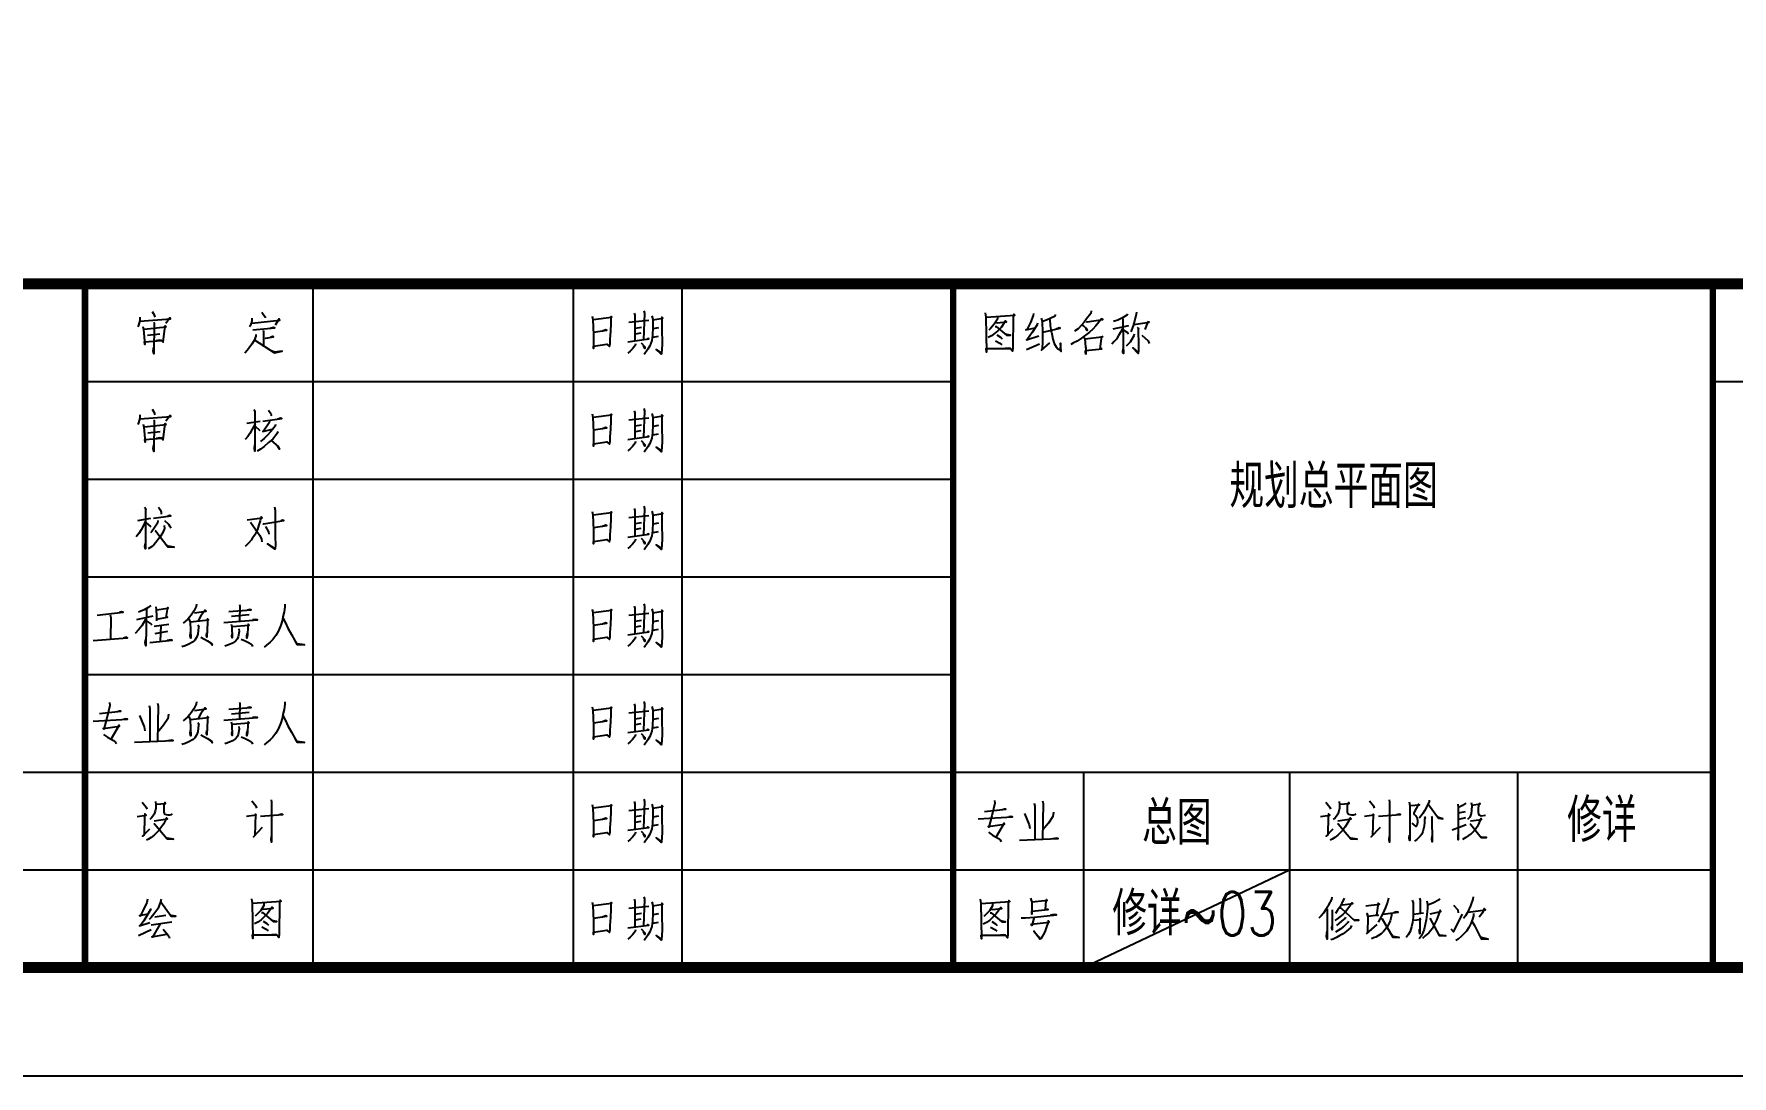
# Model space of a CAD drawing. Extents: x 38883873 to 41204444, y -39183004 to -36939090.
# Drawn here: x 39634625 to 40025792, y -39183004 to -38942942 of the extents above; entities that cross this region are included whole.
import ezdxf

# ---------------------------------------------------------------- set-up
doc = ezdxf.new("R2010")
doc.units = 0
doc.header["$LTSCALE"] = 1000
doc.header["$MEASUREMENT"] = 0
doc.layers.add('华谏图框', color=4, linetype='CONTINUOUS')
doc.layers.add('土方量', color=1, linetype='CONTINUOUS')
doc.styles.add('HZDX', font='simplex.shx', dxfattribs={"width": 0.8, "bigfont": 'hztxt.shx'})

msp = doc.modelspace()

# ---------------------------------------------------------------- linework, layer by layer
at = {"layer": '华谏图框'}
for p, q in [((39698873, -39000504), (39698873, -39158004)), ((39758873, -39000504), (39758873, -39158004)), ((39783873, -39000504), (39783873, -39158004)), ((39876560, -39012896), (39876717, -39013132)), ((39876717, -39013132), (39876875, -39015100)), ((39880575, -39012817), (39876796, -39013289)), ((39880261, -39015494), (39880654, -39012581)), ((39880812, -39012738), (39880575, -39012817)), ((39880654, -39012581), (39880812, -39012738)), ((39876875, -39015100), (39876953, -39015337)), ((39876875, -39015888), (39880733, -39015494)), ((39876875, -39016124), (39876875, -39015888)), ((39876953, -39016754), (39876875, -39016124)), ((39876953, -39015337), (39876953, -39016754)), ((39880654, -39015494), (39880261, -39015494)), ((39880733, -39015494), (39880654, -39015494)), ((39646373, -39023004), (39846373, -39023004)), ((40021373, -39023004), (40343873, -39023004)), ((39646373, -39045504), (39846373, -39045504)), ((39646373, -39068004), (39846373, -39068004)), ((39646373, -39090504), (39846373, -39090504)), ((39458873, -39113004), (39676373, -39113004)), ((39646373, -39113004), (39846373, -39113004)), ((39846373, -39113004), (40021373, -39113004)), ((39876373, -39113004), (39876373, -39158004)), ((39923873, -39113004), (39923873, -39158004)), ((39976373, -39113004), (39976373, -39158004)), ((39458873, -39135504), (39676373, -39135504)), ((39646373, -39135504), (39846373, -39135504)), ((39846373, -39135504), (40021373, -39135504)), ((39458873, -39158004), (39676373, -39158004)), ((39646373, -39158004), (39846373, -39158004))]:
    msp.add_line(p, q, dxfattribs=at)
msp.add_lwpolyline([(38883873, -39183004), (38883873, -37080504), (40368873, -37080504), (40368873, -39183004)], close=True, dxfattribs=at)
at = {"layer": '华谏图框', "const_width": 2500}
msp.add_lwpolyline([(38908873, -39158004), (40343873, -39158004), (40343873, -37143004), (38908873, -37143004)], close=True, dxfattribs=at)
at = {"layer": '华谏图框'}
for points, const_width in [([(40343873, -39000504), (38908873, -39000504)], 2500), ([(39646373, -39000504), (39646373, -39158004)], 1500), ([(39646373, -39000504), (39646373, -39158004)], 1500), ([(39846373, -39000504), (39846373, -39158004)], 1500), ([(40021373, -39000504), (40021373, -39158004)], 1500)]:
    msp.add_lwpolyline(points, dxfattribs=dict(at, const_width=const_width))
for points in [[(39661835, -39006872), (39662308, -39007659), (39662465, -39008211)], [(39687139, -39007030), (39687612, -39007738), (39687848, -39008132), (39687848, -39008368)], [(39775113, -39006754), (39775270, -39007226), (39775034, -39013368)], [(39878135, -39006754), (39878056, -39007305), (39877111, -39008565), (39876560, -39009352), (39875930, -39010061), (39875142, -39010848), (39874355, -39011400)], [(39888607, -39007069), (39888528, -39007463), (39888135, -39009116), (39887820, -39010218), (39887268, -39011557)], [(39659001, -39008211), (39659001, -39008919), (39658843, -39009470), (39658686, -39010022), (39658528, -39010415)], [(39659001, -39009077), (39666087, -39008604), (39665930, -39008368), (39664985, -39009628)], [(39659709, -39010337), (39659867, -39011045), (39660182, -39014510), (39660103, -39013880), (39664040, -39013565), (39663568, -39013486), (39662701, -39013644)], [(39664040, -39013565), (39664355, -39013959), (39664827, -39010179), (39664985, -39010494), (39660024, -39011045)], [(39662150, -39009313), (39662308, -39009470), (39662229, -39016636), (39662072, -39015927), (39662229, -39015061)], [(39684777, -39008447), (39684777, -39008998), (39684699, -39009392), (39684620, -39009785), (39684462, -39010179), (39684305, -39010415)], [(39684777, -39009549), (39691234, -39008841), (39691076, -39008604), (39690210, -39010022)], [(39685013, -39011124), (39690132, -39010652), (39689817, -39010573), (39689029, -39010809)], [(39763223, -39007935), (39763381, -39008722), (39763459, -39010455), (39763538, -39012266), (39763538, -39012502), (39763538, -39013762), (39763538, -39015415), (39763538, -39014864), (39766609, -39014392), (39767239, -39014943), (39767396, -39014234), (39767396, -39013289), (39767475, -39011478), (39767554, -39009589), (39767554, -39008014), (39767633, -39008250), (39763459, -39008801)], [(39771648, -39009352), (39776294, -39008880)], [(39772908, -39007226), (39773066, -39007699), (39773066, -39013604)], [(39773144, -39010691), (39774562, -39010455)], [(39776924, -39007856), (39777160, -39008722), (39777160, -39010455), (39777081, -39012344), (39776924, -39013526), (39776530, -39014785), (39776058, -39015573), (39775192, -39016754)], [(39777160, -39008801), (39779522, -39008407), (39779286, -39008171), (39779286, -39010612), (39779286, -39010770), (39779365, -39014313), (39779286, -39015652), (39779207, -39016439), (39779129, -39016675), (39777948, -39015652), (39779050, -39016360)], [(39777239, -39010770), (39778577, -39010533)], [(39853725, -39007148), (39853883, -39008171), (39854040, -39016281), (39853961, -39015415), (39859552, -39015415), (39859158, -39015337), (39858371, -39015415)], [(39853961, -39008171), (39860575, -39007699), (39860339, -39007463), (39860182, -39008171), (39860103, -39015258), (39860024, -39016045), (39859473, -39015415)], [(39856166, -39009431), (39856481, -39009510), (39858686, -39009274), (39858449, -39009037), (39857426, -39010533), (39856638, -39011321), (39855930, -39011951), (39855221, -39012502), (39854434, -39012896)], [(39856560, -39008250), (39856560, -39008644), (39855851, -39009825), (39854985, -39010770), (39854591, -39011163)], [(39856009, -39010297), (39856245, -39010297), (39858686, -39012344), (39859552, -39012344), (39858686, -39012187), (39858292, -39012030)], [(39864906, -39007305), (39864827, -39007778), (39864198, -39009431), (39863331, -39011085), (39863095, -39011085), (39865300, -39010612)], [(39865772, -39009589), (39865694, -39009982), (39864591, -39011715), (39863489, -39013289), (39863253, -39013368), (39866087, -39012502)], [(39866638, -39008407), (39866875, -39009195), (39866953, -39011636), (39866953, -39013683), (39866875, -39015573), (39866717, -39015809), (39868607, -39014077)], [(39869946, -39007541), (39869709, -39008014), (39867898, -39008880), (39866953, -39009195)], [(39867032, -39011636), (39871048, -39010691), (39870812, -39010612), (39870103, -39010927)], [(39868607, -39008722), (39868686, -39010140), (39868922, -39011478), (39869001, -39011636), (39869158, -39012423), (39869316, -39013289), (39869631, -39014234), (39870103, -39015022), (39870575, -39015573), (39871048, -39015888), (39871284, -39016124), (39871127, -39014155), (39871048, -39015967)], [(39877032, -39009195), (39877268, -39009274), (39880812, -39008722), (39880575, -39008565), (39879946, -39009352), (39879237, -39010218), (39878528, -39010927), (39877741, -39011636), (39876875, -39012344), (39875930, -39013053), (39874906, -39013683), (39874749, -39013762), (39874119, -39014077), (39873489, -39014470)], [(39876166, -39010061), (39876324, -39010140), (39877190, -39010848), (39877268, -39011242), (39876953, -39010691)], [(39885457, -39010533), (39884985, -39011557), (39884434, -39012423), (39883961, -39013289), (39883489, -39013762), (39882938, -39014392)], [(39883253, -39010848), (39886875, -39010140)], [(39886560, -39007384), (39886402, -39007699), (39885379, -39008329), (39884276, -39008880), (39883331, -39009195)], [(39885457, -39008565), (39885536, -39014785), (39885615, -39016518), (39885457, -39016203), (39885536, -39015494)], [(39888764, -39010455), (39889158, -39010848), (39889001, -39010770), (39889079, -39014943), (39889079, -39015967), (39889001, -39016518), (39887741, -39015258), (39889001, -39016360)], [(39887977, -39009904), (39891520, -39009352), (39891205, -39009274), (39890497, -39011006)], [(39660812, -39012305), (39663646, -39011990)], [(39685722, -39012148), (39685722, -39012541), (39685328, -39013565), (39684777, -39014431), (39684226, -39015218), (39683754, -39015848), (39683202, -39016478)], [(39685407, -39013565), (39685486, -39013486), (39690053, -39016400), (39691785, -39016006), (39690053, -39016242), (39689502, -39016006)], [(39687454, -39011203), (39687533, -39011596), (39687533, -39014982)], [(39687848, -39012935), (39688006, -39013014), (39689817, -39012699), (39689580, -39012620), (39689187, -39012778)], [(39763538, -39011636), (39766609, -39011163), (39766294, -39011085), (39765585, -39011400)], [(39771412, -39013841), (39776294, -39013211), (39776058, -39013132), (39775743, -39013368)], [(39773223, -39014313), (39773144, -39014707), (39772514, -39015494), (39771963, -39016045), (39771412, -39016439)], [(39773223, -39012030), (39774483, -39011793)], [(39774483, -39014077), (39775349, -39015022), (39775349, -39015415), (39775034, -39014707)], [(39777081, -39012817), (39777239, -39012817), (39778499, -39012581)], [(39856087, -39013604), (39857111, -39014155), (39857583, -39014549)], [(39856402, -39012266), (39857268, -39012817), (39857662, -39013211)], [(39863253, -39015652), (39866245, -39014313)], [(39885536, -39011085), (39886560, -39011715), (39886796, -39012030)], [(39888056, -39012108), (39887977, -39012502), (39887111, -39013919), (39886245, -39014864)], [(39889867, -39012344), (39891284, -39013604), (39891520, -39014234)], [(39661875, -39029372), (39662347, -39030159), (39662505, -39030711)], [(39685289, -39029451), (39685604, -39029844), (39685525, -39029766), (39685525, -39039057), (39685447, -39038348), (39685525, -39037561)], [(39688675, -39029608), (39689226, -39030396), (39689305, -39030711), (39689226, -39030947)], [(39763223, -39030435), (39763381, -39031222), (39763459, -39032955), (39763538, -39034766), (39763538, -39035002), (39763538, -39036262), (39763538, -39037915), (39763538, -39037364), (39766609, -39036892), (39767239, -39037443), (39767396, -39036734), (39767396, -39035789), (39767475, -39033978), (39767554, -39032089), (39767554, -39030514), (39767633, -39030750), (39763459, -39031301)], [(39772908, -39029726), (39773066, -39030199), (39773066, -39036104)], [(39775113, -39029254), (39775270, -39029726), (39775034, -39035868)], [(39776924, -39030356), (39777160, -39031222), (39777160, -39032955), (39777081, -39034844), (39776924, -39036026), (39776530, -39037285), (39776058, -39038073), (39775192, -39039254)], [(39659040, -39030711), (39659040, -39031419), (39658883, -39031970), (39658725, -39032522), (39658568, -39032915)], [(39659040, -39031577), (39666127, -39031104), (39665969, -39030868), (39665024, -39032128)], [(39659749, -39032837), (39659906, -39033545), (39660221, -39037010), (39660142, -39036380), (39664079, -39036065), (39663607, -39035986), (39662741, -39036144)], [(39664079, -39036065), (39664394, -39036459), (39664867, -39032679), (39665024, -39032994), (39660064, -39033545)], [(39660851, -39034805), (39663686, -39034490)], [(39662190, -39031813), (39662347, -39031970), (39662268, -39039136), (39662111, -39038427), (39662268, -39037561)], [(39685604, -39032758), (39684895, -39034018), (39684344, -39034963), (39683872, -39035671), (39683242, -39036380)], [(39686706, -39032207), (39683636, -39032679)], [(39685604, -39033309), (39686628, -39034254)], [(39690801, -39034490), (39690565, -39035041), (39689620, -39036301), (39688675, -39037089), (39687651, -39037955), (39686785, -39038585), (39686076, -39039057)], [(39690250, -39032915), (39690171, -39033309), (39689226, -39034490), (39689147, -39034569), (39688439, -39035356), (39687651, -39036144), (39686785, -39036852)], [(39687336, -39032128), (39691746, -39031498), (39691431, -39031419), (39690801, -39031655)], [(39688911, -39032049), (39688832, -39032522), (39687494, -39034411), (39687336, -39034490), (39689777, -39033939)], [(39763538, -39034136), (39766609, -39033663), (39766294, -39033585), (39765585, -39033900)], [(39771648, -39031852), (39776294, -39031380)], [(39773144, -39033191), (39774562, -39032955)], [(39773223, -39034530), (39774483, -39034293)], [(39777160, -39031301), (39779522, -39030907), (39779286, -39030671), (39779286, -39033112), (39779286, -39033270), (39779365, -39036813), (39779286, -39038152), (39779207, -39038939), (39779129, -39039175), (39777948, -39038152), (39779050, -39038860)], [(39777239, -39033270), (39778577, -39033033)], [(39689305, -39036616), (39690880, -39037955), (39691195, -39038585), (39690722, -39037797)], [(39771412, -39036341), (39776294, -39035711), (39776058, -39035632), (39775743, -39035868)], [(39773223, -39036813), (39773144, -39037207), (39772514, -39037994), (39771963, -39038545), (39771412, -39038939)], [(39774483, -39036577), (39775349, -39037522), (39775349, -39037915), (39775034, -39037207)], [(39777081, -39035317), (39777239, -39035317), (39778499, -39035081)], [(39660103, -39051951), (39660497, -39052423), (39660339, -39052266), (39660339, -39061557), (39660182, -39061006), (39660339, -39060218)], [(39662150, -39054470), (39666166, -39053919), (39665851, -39053841), (39665457, -39053998)], [(39663331, -39051951), (39663804, -39052659), (39663961, -39053132), (39663961, -39053604)], [(39690053, -39051872), (39690210, -39052738), (39690210, -39058565), (39690210, -39058722), (39690289, -39060691), (39690210, -39061478), (39690132, -39061636), (39688399, -39060376), (39690132, -39061478)], [(39763223, -39052935), (39763381, -39053722), (39763459, -39055455), (39763538, -39057266), (39763538, -39057502), (39763538, -39058762), (39763538, -39060415), (39763538, -39059864), (39766609, -39059392), (39767239, -39059943), (39767396, -39059234), (39767396, -39058289), (39767475, -39056478), (39767554, -39054589), (39767554, -39053014), (39767633, -39053250), (39763459, -39053801)], [(39771648, -39054352), (39776294, -39053880)], [(39772908, -39052226), (39773066, -39052699), (39773066, -39058604)], [(39775113, -39051754), (39775270, -39052226), (39775034, -39058368)], [(39776924, -39052856), (39777160, -39053722), (39777160, -39055455), (39777081, -39057344), (39776924, -39058526), (39776530, -39059785), (39776058, -39060573), (39775192, -39061754)], [(39777160, -39053801), (39779522, -39053407), (39779286, -39053171), (39779286, -39055612), (39779286, -39055770), (39779365, -39059313), (39779286, -39060652), (39779207, -39061439), (39779129, -39061675), (39777948, -39060652), (39779050, -39061360)], [(39660339, -39055100), (39659867, -39056203), (39659316, -39057148), (39658764, -39058014), (39658135, -39058801)], [(39661442, -39054549), (39658449, -39055100)], [(39660418, -39055494), (39661520, -39056518)], [(39664591, -39056203), (39664670, -39056833), (39664198, -39057935), (39663725, -39058801), (39663174, -39059510), (39662701, -39060061), (39662229, -39060612), (39661678, -39061085), (39660969, -39061557)], [(39663174, -39055022), (39663095, -39055652), (39662308, -39056754), (39661757, -39057541), (39661442, -39057856)], [(39662465, -39057305), (39662701, -39057463), (39665457, -39061085), (39666953, -39061163), (39665536, -39060927), (39665142, -39060612)], [(39664670, -39055022), (39665615, -39055888), (39665851, -39056281), (39666166, -39056754)], [(39683754, -39054864), (39687218, -39054392), (39686982, -39054155), (39686746, -39055100), (39686431, -39056045), (39686116, -39057069), (39685486, -39058329), (39684777, -39059352), (39684699, -39059510), (39684069, -39060218), (39683281, -39061006)], [(39684541, -39055415), (39686667, -39058486), (39687061, -39059352), (39687139, -39059904)], [(39687376, -39055730), (39687612, -39055809), (39692179, -39055022), (39691864, -39054943), (39691549, -39055100)], [(39687927, -39056439), (39688636, -39057620), (39688714, -39058171)], [(39763538, -39056636), (39766609, -39056163), (39766294, -39056085), (39765585, -39056400)], [(39773144, -39055691), (39774562, -39055455)], [(39773223, -39057030), (39774483, -39056793)], [(39777081, -39057817), (39777239, -39057817), (39778499, -39057581)], [(39777239, -39055770), (39778577, -39055533)], [(39771412, -39058841), (39776294, -39058211), (39776058, -39058132), (39775743, -39058368)], [(39773223, -39059313), (39773144, -39059707), (39772514, -39060494), (39771963, -39061045), (39771412, -39061439)], [(39774483, -39059077), (39775349, -39060022), (39775349, -39060415), (39775034, -39059707)], [(39649158, -39076852), (39655142, -39076144), (39654827, -39076065), (39654355, -39076222)], [(39652150, -39076774), (39652308, -39077404), (39652229, -39082364)], [(39661993, -39077089), (39658213, -39077876)], [(39661520, -39074569), (39660969, -39075041), (39660024, -39075592), (39659079, -39075986), (39658686, -39076144)], [(39660575, -39075356), (39660418, -39083860), (39660261, -39083152), (39660418, -39082364)], [(39662701, -39074884), (39662780, -39075592), (39662859, -39076931), (39662859, -39078112)], [(39662859, -39077718), (39665379, -39077325), (39665064, -39077404), (39665457, -39075041), (39665457, -39075278), (39662859, -39075671)], [(39672072, -39074333), (39671993, -39074805), (39671442, -39075907), (39670812, -39076852), (39670103, -39077718), (39669001, -39078663)], [(39671599, -39076301), (39674276, -39075907), (39674040, -39075671), (39673095, -39077010), (39672465, -39078112)], [(39679552, -39075986), (39684670, -39075592), (39684355, -39075514), (39683725, -39075671)], [(39684198, -39076774), (39680103, -39077167)], [(39681993, -39074411), (39682072, -39074648), (39681993, -39078112)], [(39692386, -39074333), (39692386, -39074884), (39692229, -39076065), (39691993, -39077246), (39691835, -39078112), (39691520, -39079136), (39690969, -39080474), (39690339, -39081498), (39689631, -39082443), (39689001, -39083073), (39688213, -39083781), (39687662, -39084175)], [(39691993, -39077482), (39692544, -39078585), (39693095, -39079844), (39693961, -39081262), (39694827, -39082837), (39695221, -39083624), (39696953, -39083703), (39695221, -39083467), (39694827, -39082915)], [(39763223, -39075435), (39763381, -39076222), (39763459, -39077955), (39763538, -39079766), (39763538, -39080002), (39763538, -39081262), (39763538, -39082915), (39763538, -39082364), (39766609, -39081892), (39767239, -39082443), (39767396, -39081734), (39767396, -39080789), (39767475, -39078978), (39767554, -39077089), (39767554, -39075514), (39767633, -39075750), (39763459, -39076301)], [(39771648, -39076852), (39776294, -39076380)], [(39772908, -39074726), (39773066, -39075199), (39773066, -39081104)], [(39775113, -39074254), (39775270, -39074726), (39775034, -39080868)], [(39776924, -39075356), (39777160, -39076222), (39777160, -39077955), (39777081, -39079844), (39776924, -39081026), (39776530, -39082285), (39776058, -39083073), (39775192, -39084254)], [(39777160, -39076301), (39779522, -39075907), (39779286, -39075671), (39779286, -39078112), (39779286, -39078270), (39779365, -39081813), (39779286, -39083152), (39779207, -39083939), (39779129, -39084175), (39777948, -39083152), (39779050, -39083860)], [(39660339, -39077797), (39659473, -39079293), (39658686, -39080238), (39657977, -39081026)], [(39660654, -39078191), (39661520, -39078821), (39661757, -39079057)], [(39662308, -39079372), (39665694, -39078900)], [(39665379, -39080632), (39662465, -39081104)], [(39663883, -39079215), (39663725, -39082837)], [(39672386, -39079057), (39672623, -39079372), (39672544, -39079608), (39672386, -39081183), (39672072, -39081970), (39671678, -39082600), (39671127, -39083073), (39670339, -39083545), (39669473, -39083860), (39668686, -39084096)], [(39670339, -39077640), (39670575, -39078427), (39670733, -39082128), (39670575, -39081577), (39670654, -39080789)], [(39670654, -39078348), (39674827, -39077876), (39674591, -39077640), (39674591, -39078506), (39674512, -39080159), (39674434, -39081892), (39674355, -39081577), (39674434, -39080868)], [(39678371, -39078506), (39686087, -39077876), (39685615, -39077797), (39684985, -39077876)], [(39681835, -39080002), (39681914, -39080632), (39681678, -39081813), (39681442, -39082364), (39681048, -39082837), (39680339, -39083309), (39679631, -39083624), (39678607, -39083939)], [(39680024, -39078900), (39680182, -39079530), (39680261, -39082049), (39680182, -39081655), (39680261, -39081104)], [(39680261, -39079451), (39684198, -39079136), (39683961, -39078900), (39683883, -39079530), (39683804, -39081341), (39683646, -39082128), (39683646, -39081577), (39683804, -39081026)], [(39763538, -39079136), (39766609, -39078663), (39766294, -39078585), (39765585, -39078900)], [(39771412, -39081341), (39776294, -39080711), (39776058, -39080632), (39775743, -39080868)], [(39773144, -39078191), (39774562, -39077955)], [(39773223, -39079530), (39774483, -39079293)], [(39777081, -39080317), (39777239, -39080317), (39778499, -39080081)], [(39777239, -39078270), (39778577, -39078033)], [(39648292, -39082679), (39656166, -39082049), (39655930, -39081892), (39655221, -39082128)], [(39661284, -39083152), (39666481, -39082600), (39666166, -39082522), (39665300, -39082679)], [(39673095, -39081892), (39674591, -39082758), (39675221, -39083152), (39675536, -39083388), (39675694, -39083781), (39675300, -39083230)], [(39682386, -39082364), (39683253, -39082758), (39684040, -39083152), (39684591, -39083467), (39684827, -39083703), (39684985, -39084018)], [(39773223, -39081813), (39773144, -39082207), (39772514, -39082994), (39771963, -39083545), (39771412, -39083939)], [(39774483, -39081577), (39775349, -39082522), (39775349, -39082915), (39775034, -39082207)], [(39651993, -39096990), (39652072, -39097620), (39651442, -39100533), (39650733, -39103132), (39650575, -39102974), (39654355, -39102423), (39654276, -39102187), (39652386, -39105337)], [(39663095, -39097069), (39663253, -39097699), (39663095, -39105888)], [(39672072, -39096833), (39671993, -39097305), (39671442, -39098407), (39670812, -39099352), (39670103, -39100218), (39669001, -39101163)], [(39681993, -39096911), (39682072, -39097148), (39681993, -39100612)], [(39692386, -39096833), (39692386, -39097384), (39692229, -39098565), (39691993, -39099746), (39691835, -39100612), (39691520, -39101636), (39690969, -39102974), (39690339, -39103998), (39689631, -39104943), (39689001, -39105573), (39688213, -39106281), (39687662, -39106675)], [(39775113, -39096754), (39775270, -39097226), (39775034, -39103368)], [(39648292, -39101242), (39656166, -39100770), (39655772, -39100691), (39655300, -39100770)], [(39649709, -39099510), (39654670, -39098959), (39654355, -39098959), (39653804, -39099116)], [(39658922, -39099982), (39660024, -39102581), (39660182, -39103447)], [(39661127, -39097620), (39661284, -39098329), (39661284, -39105967)], [(39665615, -39099667), (39665457, -39100691), (39664434, -39102187), (39663174, -39103762)], [(39670339, -39100140), (39670575, -39100927), (39670733, -39104628), (39670575, -39104077), (39670654, -39103289)], [(39670654, -39100848), (39674827, -39100376), (39674591, -39100140), (39674591, -39101006), (39674512, -39102659), (39674434, -39104392), (39674355, -39104077), (39674434, -39103368)], [(39671599, -39098801), (39674276, -39098407), (39674040, -39098171), (39673095, -39099510), (39672465, -39100612)], [(39678371, -39101006), (39686087, -39100376), (39685615, -39100297), (39684985, -39100376)], [(39679552, -39098486), (39684670, -39098092), (39684355, -39098014), (39683725, -39098171)], [(39684198, -39099274), (39680103, -39099667)], [(39691993, -39099982), (39692544, -39101085), (39693095, -39102344), (39693961, -39103762), (39694827, -39105337), (39695221, -39106124), (39696953, -39106203), (39695221, -39105967), (39694827, -39105415)], [(39763223, -39097935), (39763381, -39098722), (39763459, -39100455), (39763538, -39102266), (39763538, -39102502), (39763538, -39103762), (39763538, -39105415), (39763538, -39104864), (39766609, -39104392), (39767239, -39104943), (39767396, -39104234), (39767396, -39103289), (39767475, -39101478), (39767554, -39099589), (39767554, -39098014), (39767633, -39098250), (39763459, -39098801)], [(39771648, -39099352), (39776294, -39098880)], [(39772908, -39097226), (39773066, -39097699), (39773066, -39103604)], [(39773144, -39100691), (39774562, -39100455)], [(39776924, -39097856), (39777160, -39098722), (39777160, -39100455), (39777081, -39102344), (39776924, -39103526), (39776530, -39104785), (39776058, -39105573), (39775192, -39106754)], [(39777160, -39098801), (39779522, -39098407), (39779286, -39098171), (39779286, -39100612), (39779286, -39100770), (39779365, -39104313), (39779286, -39105652), (39779207, -39106439), (39779129, -39106675), (39777948, -39105652), (39779050, -39106360)], [(39777239, -39100770), (39778577, -39100533)], [(39650654, -39104313), (39651599, -39104943), (39652229, -39105337), (39652938, -39105730), (39653331, -39106045), (39653568, -39106439)], [(39672386, -39101557), (39672623, -39101872), (39672544, -39102108), (39672386, -39103683), (39672072, -39104470), (39671678, -39105100), (39671127, -39105573), (39670339, -39106045), (39669473, -39106360), (39668686, -39106596)], [(39673095, -39104392), (39674591, -39105258), (39675221, -39105652), (39675536, -39105888), (39675694, -39106281), (39675300, -39105730)], [(39681835, -39102502), (39681914, -39103132), (39681678, -39104313), (39681442, -39104864), (39681048, -39105337), (39680339, -39105809), (39679631, -39106124), (39678607, -39106439)], [(39680024, -39101400), (39680182, -39102030), (39680261, -39104549), (39680182, -39104155), (39680261, -39103604)], [(39680261, -39101951), (39684198, -39101636), (39683961, -39101400), (39683883, -39102030), (39683804, -39103841), (39683646, -39104628), (39683646, -39104077), (39683804, -39103526)], [(39682386, -39104864), (39683253, -39105258), (39684040, -39105652), (39684591, -39105967), (39684827, -39106203), (39684985, -39106518)], [(39763538, -39101636), (39766609, -39101163), (39766294, -39101085), (39765585, -39101400)], [(39771412, -39103841), (39776294, -39103211), (39776058, -39103132), (39775743, -39103368)], [(39773223, -39104313), (39773144, -39104707), (39772514, -39105494), (39771963, -39106045), (39771412, -39106439)], [(39773223, -39102030), (39774483, -39101793)], [(39774483, -39104077), (39775349, -39105022), (39775349, -39105415), (39775034, -39104707)], [(39777081, -39102817), (39777239, -39102817), (39778499, -39102581)], [(39657820, -39106124), (39666717, -39105730), (39666324, -39105652), (39665457, -39105809)], [(39659552, -39119923), (39660497, -39121026), (39660654, -39121498)], [(39662623, -39119766), (39662701, -39120474), (39662701, -39121262), (39662544, -39121970), (39662308, -39122679), (39661993, -39123152), (39661678, -39123545), (39661284, -39123939)], [(39662780, -39120396), (39664906, -39120238), (39664749, -39120002), (39664512, -39120632), (39664512, -39121183), (39664512, -39121655), (39664512, -39122207), (39664591, -39122443), (39664749, -39122679), (39665064, -39122758), (39665457, -39122837), (39666009, -39122837), (39666324, -39122758), (39666560, -39122600)], [(39684777, -39119608), (39685407, -39120396), (39685722, -39120789), (39685880, -39121262)], [(39689265, -39119372), (39689344, -39119923), (39689344, -39129136), (39689265, -39128506), (39689344, -39127718)], [(39763223, -39120435), (39763381, -39121222), (39763459, -39122955), (39763538, -39124766), (39763538, -39125002), (39763538, -39126262), (39763538, -39127915), (39763538, -39127364), (39766609, -39126892), (39767239, -39127443), (39767396, -39126734), (39767396, -39125789), (39767475, -39123978), (39767554, -39122089), (39767554, -39120514), (39767633, -39120750), (39763459, -39121301)], [(39772908, -39119726), (39773066, -39120199), (39773066, -39126104)], [(39775113, -39119254), (39775270, -39119726), (39775034, -39125868)], [(39776924, -39120356), (39777160, -39121222), (39777160, -39122955), (39777081, -39124844), (39776924, -39126026), (39776530, -39127285), (39776058, -39128073), (39775192, -39129254)], [(39855861, -39119530), (39855940, -39120159), (39855310, -39123073), (39854601, -39125671), (39854444, -39125514), (39858223, -39124963), (39858144, -39124726), (39856255, -39127876)], [(39864995, -39120159), (39865152, -39120868), (39865152, -39128506)], [(39866963, -39119608), (39867121, -39120238), (39866963, -39128427)], [(39932209, -39119923), (39933154, -39121026), (39933312, -39121498)], [(39935280, -39119766), (39935359, -39120474), (39935359, -39121262), (39935201, -39121970), (39934965, -39122679), (39934650, -39123152), (39934335, -39123545), (39933942, -39123939)], [(39935438, -39120396), (39937564, -39120238), (39937406, -39120002), (39937170, -39120632), (39937170, -39121183), (39937170, -39121655), (39937170, -39122207), (39937249, -39122443), (39937406, -39122679), (39937721, -39122758), (39938115, -39122837), (39938666, -39122837), (39938981, -39122758), (39939217, -39122600)], [(39942288, -39119608), (39942918, -39120396), (39943233, -39120789), (39943390, -39121262)], [(39946776, -39119372), (39946855, -39119923), (39946855, -39129136), (39946776, -39128506), (39946855, -39127718)], [(39951422, -39119844), (39951579, -39120711), (39951579, -39128742), (39951422, -39128191), (39951501, -39127482)], [(39951658, -39120711), (39953784, -39120553), (39953548, -39120396), (39952524, -39122364), (39952524, -39122522), (39952682, -39122758), (39952918, -39123073), (39953075, -39123388), (39953233, -39123703), (39953312, -39124175), (39953312, -39124569), (39953233, -39124963), (39953154, -39125278), (39952997, -39125514), (39952131, -39124726)], [(39955989, -39119451), (39955989, -39119844), (39955753, -39120396), (39955359, -39121183), (39954965, -39121892), (39954572, -39122522), (39954178, -39123073), (39953705, -39123624)], [(39955831, -39120474), (39958194, -39123624), (39959138, -39123781), (39958194, -39123467), (39957642, -39122915)], [(39962603, -39120396), (39962682, -39121104), (39962682, -39128585), (39962682, -39127955), (39962682, -39127325)], [(39964493, -39120159), (39963705, -39120711), (39962761, -39121104)], [(39965674, -39120002), (39965831, -39120711), (39965753, -39121813), (39965674, -39122522), (39965516, -39122994), (39965359, -39123388), (39965123, -39123624), (39964886, -39123939)], [(39965831, -39120632), (39967800, -39120317), (39967642, -39120238), (39967406, -39120711), (39967327, -39121341), (39967327, -39122207), (39967406, -39122600), (39967485, -39122837), (39967721, -39122915), (39968036, -39123073), (39968981, -39122915)], [(39658371, -39123230), (39660497, -39122915), (39660182, -39122600), (39660103, -39123230), (39660024, -39127404), (39659631, -39127718), (39661284, -39126065)], [(39662308, -39124175), (39665379, -39123781), (39665142, -39123545), (39664827, -39124175), (39664434, -39124963), (39664040, -39125592), (39663646, -39126144), (39663016, -39126852), (39662308, -39127482), (39661599, -39128033), (39661048, -39128427), (39660575, -39128663)], [(39683596, -39123152), (39685801, -39122837), (39685643, -39122679), (39685486, -39127561), (39685171, -39127876), (39687297, -39125671)], [(39686825, -39123152), (39691943, -39122758), (39691628, -39122679), (39690998, -39122837)], [(39763538, -39124136), (39766609, -39123663), (39766294, -39123585), (39765585, -39123900)], [(39771648, -39121852), (39776294, -39121380)], [(39773144, -39123191), (39774562, -39122955)], [(39773223, -39124530), (39774483, -39124293)], [(39777160, -39121301), (39779522, -39120907), (39779286, -39120671), (39779286, -39123112), (39779286, -39123270), (39779365, -39126813), (39779286, -39128152), (39779207, -39128939), (39779129, -39129175), (39777948, -39128152), (39779050, -39128860)], [(39777239, -39123270), (39778577, -39123033)], [(39852160, -39123781), (39860034, -39123309), (39859640, -39123230), (39859168, -39123309)], [(39853577, -39122049), (39858538, -39121498), (39858223, -39121498), (39857672, -39121655)], [(39862790, -39122522), (39863892, -39125120), (39864050, -39125986)], [(39869483, -39122207), (39869325, -39123230), (39868302, -39124726), (39867042, -39126301)], [(39931028, -39123230), (39933154, -39122915), (39932839, -39122600), (39932761, -39123230), (39932682, -39127404), (39932288, -39127718), (39933942, -39126065)], [(39934965, -39124175), (39938036, -39123781), (39937800, -39123545), (39937485, -39124175), (39937091, -39124963), (39936698, -39125592), (39936304, -39126144), (39935674, -39126852), (39934965, -39127482), (39934257, -39128033), (39933705, -39128427), (39933233, -39128663)], [(39941107, -39123152), (39943312, -39122837), (39943154, -39122679), (39942997, -39127561), (39942682, -39127876), (39944808, -39125671)], [(39944335, -39123152), (39949453, -39122758), (39949138, -39122679), (39948509, -39122837)], [(39954965, -39123230), (39955123, -39123703), (39954965, -39123860), (39954965, -39124490), (39954886, -39125435), (39954729, -39126065), (39954572, -39126695), (39954335, -39127246), (39953942, -39127718), (39953548, -39128112), (39953154, -39128506), (39952682, -39128900)], [(39956540, -39123152), (39956698, -39123388), (39956619, -39123467), (39956698, -39129057), (39956619, -39128427), (39956698, -39127718)], [(39962761, -39122364), (39964414, -39122049)], [(39964414, -39123545), (39962761, -39123939)], [(39965516, -39124175), (39965595, -39124175), (39968115, -39123939), (39967957, -39123703), (39967564, -39124569), (39967327, -39125120), (39967091, -39125592), (39966776, -39126065), (39966383, -39126537), (39965910, -39127010), (39965516, -39127325), (39965044, -39127640), (39964493, -39128033), (39964099, -39128270), (39963705, -39128506)], [(39662229, -39124884), (39662386, -39124884), (39665300, -39128348), (39666796, -39128427), (39665300, -39128191), (39664906, -39127876)], [(39771412, -39126341), (39776294, -39125711), (39776058, -39125632), (39775743, -39125868)], [(39773223, -39126813), (39773144, -39127207), (39772514, -39127994), (39771963, -39128545), (39771412, -39128939)], [(39774483, -39126577), (39775349, -39127522), (39775349, -39127915), (39775034, -39127207)], [(39777081, -39125317), (39777239, -39125317), (39778499, -39125081)], [(39854522, -39126852), (39855467, -39127482), (39856097, -39127876), (39856806, -39128270), (39857199, -39128585), (39857436, -39128978)], [(39861688, -39128663), (39870585, -39128270), (39870192, -39128191), (39869325, -39128348)], [(39934886, -39124884), (39935044, -39124884), (39937957, -39128348), (39939453, -39128427), (39937957, -39128191), (39937564, -39127876)], [(39961343, -39126301), (39964572, -39125041)], [(39965359, -39124805), (39965595, -39125041), (39968036, -39128033), (39969217, -39128033), (39968115, -39127955), (39967721, -39127640)], [(39660772, -39142266), (39660615, -39143053), (39659670, -39144943), (39659119, -39146203), (39658961, -39146045), (39660930, -39145652), (39661560, -39144549), (39659906, -39147226), (39659119, -39148407), (39658961, -39148407), (39661324, -39147620)], [(39663922, -39142266), (39663686, -39143132), (39663135, -39144470), (39662268, -39145730), (39661638, -39146518), (39661166, -39146911)], [(39663843, -39142896), (39666205, -39146203), (39667308, -39146203), (39666205, -39146045), (39665733, -39145573)], [(39684738, -39142187), (39684895, -39143211), (39685053, -39151321), (39684974, -39150455), (39690565, -39150455), (39690171, -39150376), (39689384, -39150455)], [(39684974, -39143211), (39691588, -39142738), (39691352, -39142502), (39691195, -39143211), (39691116, -39150297), (39691037, -39151085), (39690486, -39150455)], [(39687573, -39143289), (39687573, -39143683), (39686864, -39144864), (39685998, -39145809), (39685604, -39146203)], [(39763223, -39142935), (39763381, -39143722), (39763459, -39145455), (39763538, -39147266), (39763538, -39147502), (39763538, -39148762), (39763538, -39150415), (39763538, -39149864), (39766609, -39149392), (39767239, -39149943), (39767396, -39149234), (39767396, -39148289), (39767475, -39146478), (39767554, -39144589), (39767554, -39143014), (39767633, -39143250), (39763459, -39143801)], [(39771648, -39144352), (39776294, -39143880)], [(39772908, -39142226), (39773066, -39142699), (39773066, -39148604)], [(39775113, -39141754), (39775270, -39142226), (39775034, -39148368)], [(39776924, -39142856), (39777160, -39143722), (39777160, -39145455), (39777081, -39147344), (39776924, -39148526), (39776530, -39149785), (39776058, -39150573), (39775192, -39151754)], [(39777160, -39143801), (39779522, -39143407), (39779286, -39143171), (39779286, -39145612), (39779286, -39145770), (39779365, -39149313), (39779286, -39150652), (39779207, -39151439), (39779129, -39151675), (39777948, -39150652), (39779050, -39151360)], [(39852593, -39142266), (39852751, -39143289), (39852908, -39151400), (39852829, -39150533), (39858420, -39150533), (39858026, -39150455), (39857239, -39150533)], [(39852829, -39143289), (39859444, -39142817), (39859207, -39142581), (39859050, -39143289), (39858971, -39150376), (39858892, -39151163), (39858341, -39150533)], [(39855428, -39143368), (39855428, -39143762), (39854719, -39144943), (39853853, -39145888), (39853459, -39146281)], [(39864168, -39142030), (39864483, -39142974), (39864483, -39145730), (39864483, -39145022), (39868262, -39144628), (39867633, -39144628), (39867790, -39142659), (39867869, -39142344), (39868026, -39142581), (39867475, -39142659), (39864483, -39142974)], [(39933627, -39141833), (39933548, -39142305), (39932839, -39143565), (39932839, -39143722), (39932209, -39144667), (39931658, -39145455), (39931107, -39146085), (39930635, -39146636)], [(39935753, -39143486), (39936068, -39143565), (39938430, -39143250), (39938272, -39143092), (39937485, -39144195), (39936776, -39145140), (39936146, -39145770), (39935438, -39146321), (39934729, -39146872), (39934257, -39147187)], [(39936461, -39141990), (39935910, -39143171), (39935438, -39144116), (39934886, -39144825), (39934808, -39144982), (39934414, -39145533)], [(39941422, -39143801), (39944572, -39143407), (39944257, -39143171), (39943863, -39145927), (39944257, -39145927), (39941894, -39146242), (39941737, -39145533), (39941894, -39146400), (39941816, -39149943)], [(39946619, -39141990), (39946461, -39142935), (39945989, -39144195), (39945359, -39145533), (39944886, -39146400), (39944572, -39147030), (39944257, -39147581)], [(39952131, -39142463), (39952367, -39143092), (39952367, -39144982), (39952367, -39146400), (39952209, -39147659), (39951973, -39148604), (39951658, -39149707), (39951186, -39150494), (39950713, -39151124)], [(39955516, -39142620), (39955674, -39143407), (39955674, -39144431), (39955516, -39145770), (39955359, -39147030), (39955123, -39148132), (39954886, -39149155), (39954572, -39150022), (39954178, -39150809), (39953705, -39151360)], [(39953784, -39141990), (39953942, -39142463), (39953942, -39145455)], [(39958509, -39142148), (39958351, -39142384), (39956855, -39143171), (39955831, -39143565)], [(39962761, -39145376), (39962682, -39144825), (39961737, -39143722)], [(39966146, -39141754), (39966068, -39142226), (39965516, -39143801), (39964886, -39145297), (39964414, -39146085), (39963942, -39146715)], [(39661638, -39148171), (39666363, -39147463)], [(39663686, -39147935), (39661953, -39151006), (39661796, -39150927), (39665261, -39150297)], [(39665024, -39146045), (39662505, -39146439)], [(39687179, -39144470), (39687494, -39144549), (39689699, -39144313), (39689462, -39144077), (39688439, -39145573), (39687651, -39146360), (39686943, -39146990), (39686234, -39147541), (39685447, -39147935)], [(39687021, -39145337), (39687258, -39145337), (39689699, -39147384), (39690565, -39147384), (39689699, -39147226), (39689305, -39147069)], [(39687415, -39147305), (39688281, -39147856), (39688675, -39148250)], [(39763538, -39146636), (39766609, -39146163), (39766294, -39146085), (39765585, -39146400)], [(39773144, -39145691), (39774562, -39145455)], [(39773223, -39147030), (39774483, -39146793)], [(39777081, -39147817), (39777239, -39147817), (39778499, -39147581)], [(39777239, -39145770), (39778577, -39145533)], [(39855034, -39144549), (39855349, -39144628), (39857554, -39144392), (39857318, -39144155), (39856294, -39145652), (39855507, -39146439), (39854798, -39147069), (39854089, -39147620), (39853302, -39148014)], [(39854877, -39145415), (39855113, -39145415), (39857554, -39147463), (39858420, -39147463), (39857554, -39147305), (39857160, -39147148)], [(39855270, -39147384), (39856136, -39147935), (39856530, -39148329)], [(39862042, -39146596), (39863066, -39146596), (39865113, -39146439), (39870152, -39145888), (39869601, -39145809), (39868814, -39145967)], [(39865034, -39146439), (39864483, -39148329), (39864325, -39148014), (39868499, -39147541), (39868262, -39147226), (39868262, -39147541), (39867790, -39148880), (39867475, -39149746), (39867081, -39150455), (39866766, -39151006), (39866530, -39151400), (39866373, -39151478), (39864955, -39149667), (39866451, -39151321)], [(39932524, -39144510), (39932524, -39151439), (39932367, -39150809), (39932524, -39149628)], [(39933705, -39144746), (39933705, -39149313), (39933627, -39148762), (39933705, -39148368)], [(39937406, -39147344), (39937249, -39147659), (39937170, -39147817), (39936304, -39148604), (39936146, -39148683), (39935674, -39149077), (39935044, -39149470), (39934414, -39149864)], [(39936776, -39146400), (39936698, -39146636), (39936619, -39146715), (39935831, -39147344), (39935201, -39147896), (39934650, -39148289)], [(39935438, -39144274), (39935753, -39144352), (39938824, -39147187), (39939847, -39147108), (39938824, -39147108), (39938430, -39146793)], [(39947327, -39145533), (39947327, -39146006), (39947012, -39147266), (39946698, -39147974), (39946383, -39148604), (39945989, -39149155), (39945516, -39149707), (39944965, -39150258), (39944335, -39150652), (39943705, -39151045), (39943233, -39151203), (39942761, -39151360)], [(39944965, -39146715), (39945201, -39146793), (39947642, -39151045), (39949138, -39151124), (39947721, -39150888), (39947327, -39150415)], [(39945359, -39145691), (39948902, -39145218), (39948509, -39145140), (39947879, -39145297)], [(39952367, -39147108), (39954020, -39146951), (39953863, -39146715), (39953863, -39150258), (39953784, -39149785), (39953784, -39149155)], [(39952446, -39145691), (39954729, -39145376)], [(39956225, -39145612), (39958745, -39145061), (39958587, -39144825), (39958194, -39145848), (39957721, -39147108), (39957249, -39148053), (39956698, -39149077), (39955910, -39150022), (39955123, -39150730), (39954493, -39151281)], [(39956146, -39146636), (39958351, -39150652), (39959847, -39150730), (39958430, -39150573), (39958036, -39150100)], [(39961028, -39149077), (39961658, -39149785), (39963705, -39145691)], [(39966225, -39145533), (39966225, -39146085), (39965989, -39146872), (39965595, -39147896), (39965123, -39148762), (39964650, -39149628), (39964020, -39150258), (39963390, -39150888), (39962682, -39151439), (39962131, -39151754)], [(39964965, -39145218), (39965044, -39145218), (39968981, -39144746), (39968666, -39144431), (39968272, -39145376), (39967564, -39146400)], [(39965831, -39147344), (39966461, -39148289), (39967327, -39150022), (39968036, -39151360), (39969611, -39151439), (39968115, -39151124), (39967564, -39150573)], [(39658725, -39150612), (39661638, -39149274)], [(39664394, -39149195), (39665497, -39150455), (39665733, -39150927), (39665812, -39151242)], [(39687100, -39148644), (39688124, -39149195), (39688596, -39149589)], [(39771412, -39148841), (39776294, -39148211), (39776058, -39148132), (39775743, -39148368)], [(39773223, -39149313), (39773144, -39149707), (39772514, -39150494), (39771963, -39151045), (39771412, -39151439)], [(39774483, -39149077), (39775349, -39150022), (39775349, -39150415), (39775034, -39149707)], [(39854955, -39148722), (39855979, -39149274), (39856451, -39149667)], [(39938115, -39148289), (39937879, -39148841), (39937012, -39149628), (39936225, -39150258), (39935438, -39150652), (39934650, -39151124), (39933942, -39151439), (39933390, -39151596)], [(39941579, -39150258), (39944020, -39148132)]]:
    msp.add_lwpolyline(points, dxfattribs=at)
at = {"layer": '土方量', "linetype": 'Continuous', "ltscale": 10}
msp.add_line((39876373, -39158004), (39923873, -39135504), dxfattribs=at)

# ---------------------------------------------------------------- texts
at = {"layer": '华谏图框', "color": 3, "linetype": 'Continuous', "style": 'HZDX', "width": 0.8}
for s, p in [('规划总平面图', (39910001, -39052173)), ('总图', (39889907, -39129673)), ('修详', (39987801, -39129106)), ('修详~03', (39883037, -39150602))]:
    msp.add_text(s, height=10000, dxfattribs=at).set_placement(p)

doc.saveas('drawing.dxf')
